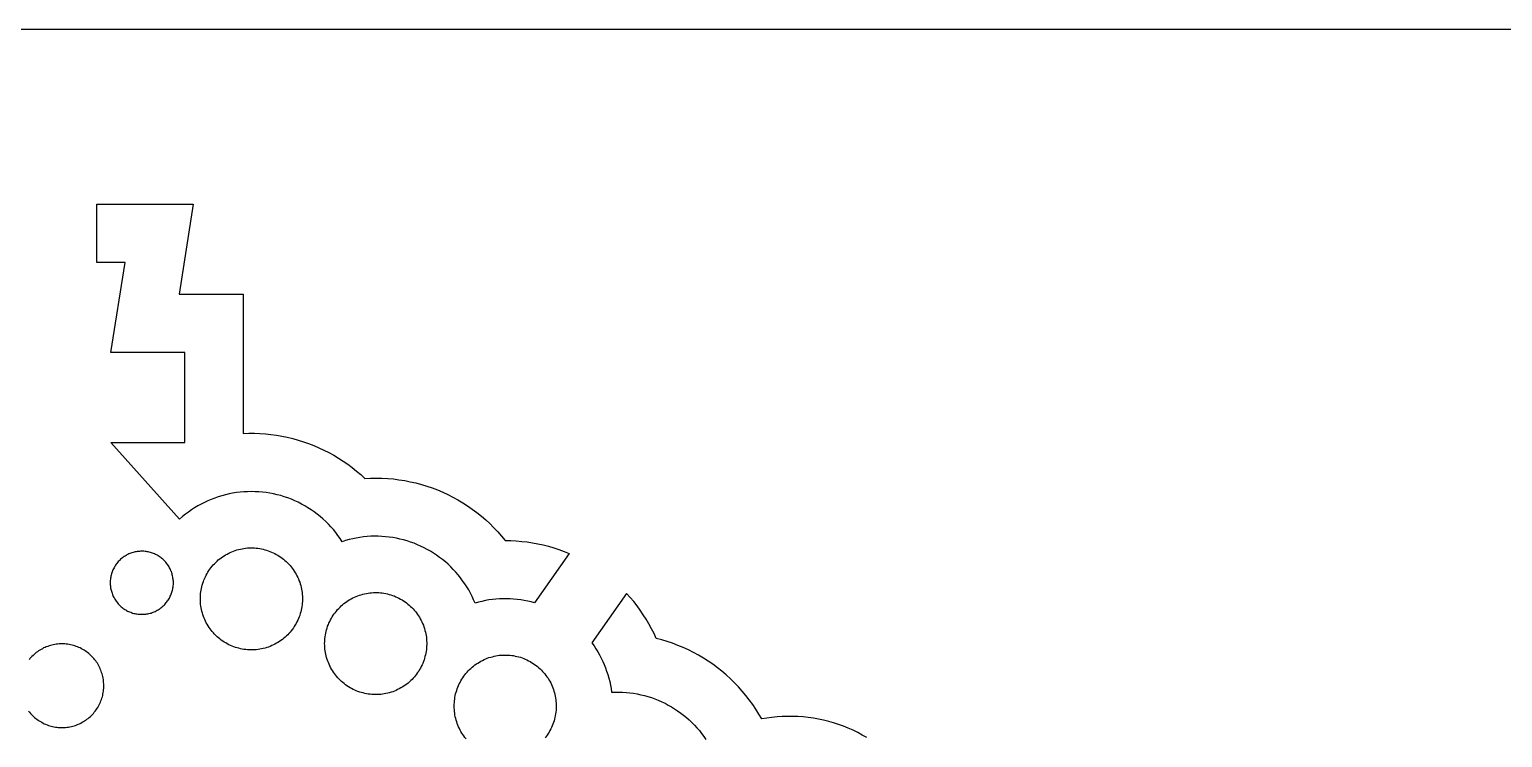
# Model space of a CAD drawing. Header units: millimetres. Extents: x 2193 to 2693, y 298 to 798.
# Drawn here: x 2439.9 to 2566.3, y 737.2 to 797.9 of the extents above; entities that cross this region are included whole.
import ezdxf

# ---------------------------------------------------------------- set-up
doc = ezdxf.new("R2010")
doc.units = ezdxf.units.MM
doc.layers.add('Default_Layer', color=1, linetype='Continuous', true_color=0xff0000)

msp = doc.modelspace()

# ---------------------------------------------------------------- linework, layer by layer
at = {"layer": 'Default_Layer'}
for points in [[(2192.72, 297.91), (2692.72, 297.91), (2692.72, 797.91), (2192.72, 797.91)], [(2459.08, 753.43), (2459.23, 753.42), (2459.39, 753.41), (2459.54, 753.39), (2459.69, 753.37), (2459.84, 753.34), (2459.99, 753.31), (2460.13, 753.27), (2460.28, 753.23), (2460.42, 753.18), (2460.57, 753.13), (2460.71, 753.07), (2460.84, 753.01), (2460.98, 752.94), (2461.11, 752.87), (2461.25, 752.8), (2461.37, 752.72), (2461.5, 752.63), (2461.62, 752.54), (2461.74, 752.45), (2461.86, 752.35), (2461.97, 752.25), (2462.08, 752.14), (2462.19, 752.03), (2462.29, 751.92), (2462.38, 751.8), (2462.48, 751.68), (2462.57, 751.56), (2462.65, 751.43), (2462.73, 751.3), (2462.81, 751.17), (2462.88, 751.04), (2462.95, 750.9), (2463.01, 750.76), (2463.06, 750.62), (2463.12, 750.48), (2463.16, 750.33), (2463.21, 750.19), (2463.24, 750.04), (2463.27, 749.89), (2463.3, 749.74), (2463.32, 749.59), (2463.34, 749.44), (2463.35, 749.29), (2463.35, 749.14), (2463.36, 748.98), (2463.35, 748.83), (2463.34, 748.68), (2463.32, 748.53), (2463.3, 748.38), (2463.28, 748.23), (2463.25, 748.08), (2463.21, 747.93), (2463.17, 747.79), (2463.12, 747.64), (2463.07, 747.5), (2463.01, 747.36), (2462.95, 747.22), (2462.89, 747.08), (2462.82, 746.95), (2462.74, 746.82), (2462.66, 746.69), (2462.58, 746.56), (2462.49, 746.44), (2462.4, 746.32), (2462.3, 746.2), (2462.2, 746.09), (2462.09, 745.98), (2461.98, 745.87), (2461.87, 745.77), (2461.76, 745.67), (2461.64, 745.57), (2461.51, 745.48), (2461.39, 745.4), (2461.26, 745.32), (2461.13, 745.24), (2461, 745.17), (2460.86, 745.1), (2460.72, 745.04), (2460.58, 744.98), (2460.44, 744.92), (2460.3, 744.88), (2460.15, 744.83), (2460, 744.8), (2459.85, 744.76), (2459.7, 744.73), (2459.55, 744.71), (2459.4, 744.69), (2459.25, 744.68), (2459.1, 744.68), (2458.95, 744.67), (2458.8, 744.68), (2458.64, 744.69), (2458.49, 744.7), (2458.34, 744.72), (2458.19, 744.74), (2458.04, 744.77), (2457.9, 744.81), (2457.75, 744.85), (2457.6, 744.89), (2457.46, 744.94), (2457.32, 745), (2457.18, 745.06), (2457.04, 745.12), (2456.91, 745.19), (2456.77, 745.27), (2456.64, 745.35), (2456.52, 745.43), (2456.39, 745.52), (2456.27, 745.61), (2456.15, 745.71), (2456.04, 745.81), (2455.93, 745.91), (2455.82, 746.02), (2455.72, 746.13), (2455.62, 746.24), (2455.52, 746.36), (2455.43, 746.48), (2455.34, 746.61), (2455.26, 746.74), (2455.18, 746.87), (2455.11, 747), (2455.04, 747.13), (2454.98, 747.27), (2454.92, 747.41), (2454.86, 747.55), (2454.81, 747.7), (2454.77, 747.84), (2454.73, 747.99), (2454.7, 748.14), (2454.67, 748.29), (2454.64, 748.44), (2454.62, 748.59), (2454.61, 748.74), (2454.6, 748.89), (2454.6, 749.04), (2454.6, 749.19), (2454.61, 749.35), (2454.62, 749.5), (2454.64, 749.65), (2454.66, 749.8), (2454.69, 749.95), (2454.73, 750.1), (2454.76, 750.24), (2454.81, 750.39), (2454.86, 750.53), (2454.91, 750.67), (2454.97, 750.82), (2455.03, 750.95), (2455.1, 751.09), (2455.18, 751.22), (2455.25, 751.35), (2455.33, 751.48), (2455.42, 751.61), (2455.51, 751.73), (2455.61, 751.85), (2455.71, 751.96), (2455.81, 752.07), (2455.92, 752.18), (2456.03, 752.29), (2456.14, 752.39), (2456.26, 752.48), (2456.38, 752.57), (2456.5, 752.66), (2456.63, 752.75), (2456.76, 752.83), (2456.89, 752.9), (2457.03, 752.97), (2457.16, 753.04), (2457.3, 753.1), (2457.44, 753.15), (2457.59, 753.2), (2457.73, 753.25), (2457.88, 753.29), (2458.03, 753.33), (2458.18, 753.36), (2458.33, 753.38), (2458.48, 753.4), (2458.63, 753.42), (2458.78, 753.43), (2458.93, 753.43)], [(2451.13, 748.21), (2451.2, 748.27), (2451.28, 748.33), (2451.35, 748.39), (2451.42, 748.45), (2451.49, 748.52), (2451.55, 748.58), (2451.61, 748.65), (2451.67, 748.73), (2451.73, 748.8), (2451.79, 748.88), (2451.84, 748.95), (2451.89, 749.03), (2451.94, 749.11), (2451.98, 749.2), (2452.02, 749.28), (2452.06, 749.37), (2452.1, 749.45), (2452.13, 749.54), (2452.16, 749.63), (2452.19, 749.72), (2452.21, 749.81), (2452.23, 749.91), (2452.25, 750), (2452.26, 750.09), (2452.27, 750.18), (2452.28, 750.28), (2452.28, 750.37), (2452.28, 750.47), (2452.28, 750.56), (2452.27, 750.65), (2452.26, 750.75), (2452.25, 750.84), (2452.23, 750.93), (2452.22, 751.03), (2452.19, 751.12), (2452.17, 751.21), (2452.14, 751.3), (2452.11, 751.39), (2452.07, 751.47), (2452.04, 751.56), (2452, 751.64), (2451.95, 751.73), (2451.91, 751.81), (2451.86, 751.89), (2451.81, 751.97), (2451.75, 752.04), (2451.69, 752.12), (2451.63, 752.19), (2451.57, 752.26), (2451.51, 752.33), (2451.44, 752.4), (2451.37, 752.46), (2451.3, 752.52), (2451.23, 752.58), (2451.15, 752.64), (2451.07, 752.69), (2450.99, 752.74), (2450.91, 752.79), (2450.83, 752.83), (2450.75, 752.87), (2450.66, 752.91), (2450.57, 752.95), (2450.49, 752.98), (2450.4, 753.01), (2450.31, 753.04), (2450.22, 753.06), (2450.12, 753.09), (2450.03, 753.1), (2449.94, 753.12), (2449.85, 753.13), (2449.75, 753.14), (2449.66, 753.14), (2449.56, 753.14), (2449.47, 753.14), (2449.38, 753.13), (2449.28, 753.13), (2449.19, 753.11), (2449.1, 753.1), (2449, 753.08), (2448.91, 753.06), (2448.82, 753.04), (2448.73, 753.01), (2448.64, 752.98), (2448.56, 752.94), (2448.47, 752.91), (2448.38, 752.87), (2448.3, 752.82), (2448.22, 752.78), (2448.14, 752.73), (2448.06, 752.68), (2447.98, 752.63), (2447.91, 752.57), (2447.83, 752.51), (2447.76, 752.45), (2447.69, 752.38), (2447.63, 752.32), (2447.56, 752.25), (2447.5, 752.18), (2447.44, 752.1), (2447.38, 752.03), (2447.33, 751.95), (2447.28, 751.87), (2447.23, 751.79), (2447.19, 751.71), (2447.14, 751.63), (2447.1, 751.54), (2447.07, 751.46), (2447.03, 751.37), (2447, 751.28), (2446.97, 751.19), (2446.95, 751.1), (2446.93, 751.01), (2446.91, 750.92), (2446.89, 750.82), (2446.88, 750.73), (2446.87, 750.64), (2446.87, 750.54), (2446.86, 750.45), (2446.87, 750.35), (2446.87, 750.26), (2446.88, 750.17), (2446.89, 750.07), (2446.9, 749.98), (2446.92, 749.89), (2446.94, 749.8), (2446.96, 749.71), (2446.99, 749.62), (2447.02, 749.53), (2447.05, 749.44), (2447.09, 749.35), (2447.13, 749.27), (2447.17, 749.18), (2447.22, 749.1), (2447.26, 749.02), (2447.31, 748.94), (2447.37, 748.86), (2447.42, 748.79), (2447.48, 748.71), (2447.54, 748.64), (2447.61, 748.57), (2447.67, 748.5), (2447.74, 748.44), (2447.81, 748.38), (2447.88, 748.32), (2447.96, 748.26), (2448.03, 748.2), (2448.11, 748.15), (2448.19, 748.1), (2448.27, 748.06), (2448.36, 748.01), (2448.44, 747.97), (2448.53, 747.93), (2448.62, 747.9), (2448.7, 747.87), (2448.79, 747.84), (2448.88, 747.81), (2448.98, 747.79), (2449.07, 747.77), (2449.16, 747.76), (2449.25, 747.74), (2449.35, 747.73), (2449.44, 747.73), (2449.53, 747.73), (2449.63, 747.73), (2449.72, 747.73), (2449.82, 747.74), (2449.91, 747.75), (2450, 747.76), (2450.1, 747.78), (2450.19, 747.8), (2450.28, 747.82), (2450.37, 747.84), (2450.46, 747.87), (2450.55, 747.91), (2450.63, 747.94), (2450.72, 747.98), (2450.8, 748.02), (2450.89, 748.07), (2450.97, 748.11), (2451.05, 748.16)], [(2469.75, 749.59), (2469.9, 749.59), (2470.05, 749.58), (2470.2, 749.56), (2470.35, 749.54), (2470.5, 749.51), (2470.65, 749.48), (2470.8, 749.44), (2470.94, 749.4), (2471.09, 749.35), (2471.23, 749.3), (2471.37, 749.24), (2471.51, 749.18), (2471.64, 749.11), (2471.78, 749.04), (2471.91, 748.96), (2472.04, 748.88), (2472.16, 748.8), (2472.29, 748.71), (2472.41, 748.61), (2472.52, 748.51), (2472.63, 748.41), (2472.74, 748.31), (2472.85, 748.2), (2472.95, 748.08), (2473.05, 747.97), (2473.14, 747.85), (2473.23, 747.72), (2473.32, 747.6), (2473.4, 747.47), (2473.47, 747.34), (2473.54, 747.2), (2473.61, 747.07), (2473.67, 746.93), (2473.73, 746.79), (2473.78, 746.64), (2473.83, 746.5), (2473.87, 746.35), (2473.91, 746.21), (2473.94, 746.06), (2473.96, 745.91), (2473.99, 745.76), (2474, 745.61), (2474.01, 745.45), (2474.02, 745.3), (2474.02, 745.15), (2474.01, 745), (2474, 744.85), (2473.99, 744.7), (2473.97, 744.55), (2473.94, 744.4), (2473.91, 744.25), (2473.87, 744.1), (2473.83, 743.95), (2473.79, 743.81), (2473.73, 743.67), (2473.68, 743.52), (2473.62, 743.38), (2473.55, 743.25), (2473.48, 743.11), (2473.41, 742.98), (2473.33, 742.85), (2473.24, 742.73), (2473.15, 742.6), (2473.06, 742.48), (2472.96, 742.37), (2472.86, 742.25), (2472.76, 742.14), (2472.65, 742.04), (2472.54, 741.93), (2472.42, 741.83), (2472.3, 741.74), (2472.18, 741.65), (2472.05, 741.56), (2471.92, 741.48), (2471.79, 741.41), (2471.66, 741.33), (2471.52, 741.27), (2471.39, 741.2), (2471.25, 741.14), (2471.1, 741.09), (2470.96, 741.04), (2470.81, 741), (2470.67, 740.96), (2470.52, 740.93), (2470.37, 740.9), (2470.22, 740.88), (2470.07, 740.86), (2469.92, 740.85), (2469.76, 740.84), (2469.61, 740.84), (2469.46, 740.84), (2469.31, 740.85), (2469.16, 740.87), (2469.01, 740.89), (2468.86, 740.91), (2468.71, 740.94), (2468.56, 740.98), (2468.41, 741.02), (2468.27, 741.06), (2468.12, 741.11), (2467.98, 741.17), (2467.84, 741.23), (2467.71, 741.29), (2467.57, 741.36), (2467.44, 741.43), (2467.31, 741.51), (2467.18, 741.6), (2467.06, 741.68), (2466.94, 741.78), (2466.82, 741.87), (2466.7, 741.97), (2466.59, 742.08), (2466.49, 742.18), (2466.38, 742.29), (2466.28, 742.41), (2466.19, 742.53), (2466.1, 742.65), (2466.01, 742.77), (2465.93, 742.9), (2465.85, 743.03), (2465.77, 743.16), (2465.71, 743.3), (2465.64, 743.44), (2465.58, 743.58), (2465.53, 743.72), (2465.48, 743.86), (2465.43, 744.01), (2465.39, 744.16), (2465.36, 744.3), (2465.33, 744.45), (2465.31, 744.6), (2465.29, 744.75), (2465.27, 744.9), (2465.27, 745.06), (2465.26, 745.21), (2465.27, 745.36), (2465.27, 745.51), (2465.29, 745.66), (2465.3, 745.81), (2465.33, 745.96), (2465.36, 746.11), (2465.39, 746.26), (2465.43, 746.41), (2465.47, 746.55), (2465.52, 746.7), (2465.58, 746.84), (2465.63, 746.98), (2465.7, 747.12), (2465.77, 747.25), (2465.84, 747.39), (2465.92, 747.52), (2466, 747.65), (2466.09, 747.77), (2466.18, 747.89), (2466.27, 748.01), (2466.37, 748.13), (2466.47, 748.24), (2466.58, 748.35), (2466.69, 748.45), (2466.8, 748.55), (2466.92, 748.65), (2467.04, 748.74), (2467.17, 748.83), (2467.29, 748.91), (2467.42, 748.99), (2467.55, 749.07), (2467.69, 749.14), (2467.83, 749.2), (2467.97, 749.26), (2468.11, 749.32), (2468.25, 749.37), (2468.4, 749.41), (2468.54, 749.46), (2468.69, 749.49), (2468.84, 749.52), (2468.99, 749.55), (2469.14, 749.57), (2469.29, 749.58), (2469.44, 749.59), (2469.59, 749.6)]]:
    msp.add_lwpolyline(points, close=True, dxfattribs=at)
for points in [[(2452.82, 755.9), (2446.93, 762.46), (2453.27, 762.46), (2453.27, 770.19), (2446.93, 770.19), (2448.14, 777.91), (2445.72, 777.91), (2445.72, 782.91), (2453.98, 782.91), (2452.77, 775.19), (2458.27, 775.19), (2458.27, 763.24)], [(2458.27, 763.24), (2458.75, 763.26), (2459.23, 763.26), (2459.7, 763.24), (2460.18, 763.21), (2460.65, 763.16), (2461.12, 763.1), (2461.59, 763.02), (2462.06, 762.92), (2462.52, 762.81), (2462.98, 762.68), (2463.44, 762.54), (2463.89, 762.38), (2464.33, 762.21), (2464.77, 762.02), (2465.2, 761.82), (2465.63, 761.61), (2466.04, 761.38), (2466.45, 761.13), (2466.85, 760.88), (2467.25, 760.6), (2467.63, 760.32), (2468, 760.02), (2468.37, 759.72), (2468.72, 759.39)], [(2468.72, 759.39), (2469.21, 759.42), (2469.69, 759.42), (2470.18, 759.41), (2470.67, 759.39), (2471.16, 759.34), (2471.64, 759.28), (2472.13, 759.21), (2472.61, 759.11), (2473.08, 759), (2473.56, 758.87), (2474.02, 758.73), (2474.49, 758.57), (2474.94, 758.4), (2475.39, 758.21), (2475.84, 758), (2476.27, 757.78), (2476.7, 757.55), (2477.12, 757.3), (2477.53, 757.03), (2477.93, 756.75), (2478.33, 756.46), (2478.71, 756.15), (2479.08, 755.84), (2479.44, 755.51), (2479.79, 755.16), (2480.12, 754.81), (2480.45, 754.44), (2480.76, 754.06)], [(2466.76, 753.96), (2466.59, 754.23), (2466.4, 754.49), (2466.21, 754.75), (2466.01, 755), (2465.8, 755.24), (2465.58, 755.47), (2465.35, 755.7), (2465.12, 755.91), (2464.87, 756.12), (2464.62, 756.32), (2464.37, 756.52), (2464.1, 756.7), (2463.83, 756.87), (2463.56, 757.04), (2463.28, 757.19), (2462.99, 757.34), (2462.7, 757.47), (2462.41, 757.6), (2462.11, 757.71), (2461.8, 757.81), (2461.5, 757.91), (2461.19, 757.99), (2460.88, 758.06), (2460.56, 758.12), (2460.24, 758.17), (2459.93, 758.21), (2459.61, 758.24), (2459.29, 758.25), (2458.97, 758.26), (2458.65, 758.25), (2458.33, 758.24), (2458.01, 758.21), (2457.69, 758.17), (2457.37, 758.12), (2457.06, 758.06), (2456.75, 757.98), (2456.44, 757.9), (2456.13, 757.81), (2455.83, 757.7), (2455.53, 757.59), (2455.23, 757.46), (2454.94, 757.33), (2454.66, 757.18), (2454.38, 757.03), (2454.1, 756.86), (2453.83, 756.69), (2453.57, 756.5), (2453.32, 756.31), (2453.07, 756.11), (2452.82, 755.9)], [(2478.17, 748.69), (2478.04, 748.98), (2477.91, 749.27), (2477.77, 749.55), (2477.62, 749.82), (2477.45, 750.09), (2477.28, 750.35), (2477.1, 750.61), (2476.91, 750.86), (2476.72, 751.11), (2476.51, 751.35), (2476.3, 751.58), (2476.08, 751.8), (2475.85, 752.02), (2475.62, 752.22), (2475.37, 752.42), (2475.12, 752.61), (2474.87, 752.8), (2474.61, 752.97), (2474.34, 753.14), (2474.07, 753.29), (2473.79, 753.44), (2473.5, 753.57), (2473.22, 753.7), (2472.93, 753.82), (2472.63, 753.93), (2472.33, 754.02), (2472.03, 754.11), (2471.72, 754.19), (2471.42, 754.25), (2471.11, 754.31), (2470.8, 754.35), (2470.49, 754.39), (2470.17, 754.41), (2469.86, 754.42), (2469.54, 754.42), (2469.23, 754.42), (2468.92, 754.4), (2468.6, 754.37), (2468.29, 754.33), (2467.98, 754.27), (2467.67, 754.21), (2467.37, 754.14), (2467.06, 754.06), (2466.76, 753.96)], [(2480.76, 754.06), (2481.23, 754.05), (2481.7, 754.03), (2482.17, 753.99), (2482.63, 753.94), (2483.1, 753.87), (2483.56, 753.78), (2484.02, 753.68), (2484.47, 753.57), (2484.93, 753.44), (2485.37, 753.29), (2485.81, 753.13), (2486.25, 752.96)], [(2486.25, 752.96), (2483.28, 748.71)], [(2491.17, 749.52), (2488.2, 745.27)], [(2493.72, 745.66), (2493.53, 746.08), (2493.32, 746.49), (2493.09, 746.9), (2492.85, 747.3), (2492.6, 747.69), (2492.34, 748.08), (2492.07, 748.45), (2491.78, 748.82), (2491.48, 749.17), (2491.17, 749.52)], [(2483.28, 748.71), (2482.99, 748.79), (2482.69, 748.86), (2482.39, 748.92), (2482.09, 748.97), (2481.79, 749), (2481.48, 749.03), (2481.18, 749.05), (2480.88, 749.06), (2480.57, 749.06), (2480.27, 749.05), (2479.96, 749.03), (2479.66, 749), (2479.36, 748.96), (2479.06, 748.9), (2478.76, 748.84), (2478.46, 748.77), (2478.17, 748.69)], [(2439.86, 739.43), (2439.94, 739.33), (2440.02, 739.23), (2440.1, 739.14), (2440.19, 739.05), (2440.28, 738.97), (2440.37, 738.88), (2440.47, 738.8), (2440.57, 738.73), (2440.67, 738.65), (2440.77, 738.58), (2440.88, 738.52), (2440.99, 738.46), (2441.1, 738.4), (2441.21, 738.34), (2441.32, 738.29), (2441.44, 738.25), (2441.56, 738.2), (2441.68, 738.17), (2441.8, 738.13), (2441.92, 738.1), (2442.04, 738.08), (2442.16, 738.05), (2442.29, 738.04), (2442.41, 738.02), (2442.53, 738.02), (2442.66, 738.01), (2442.78, 738.01), (2442.91, 738.02), (2443.03, 738.02), (2443.16, 738.04), (2443.28, 738.05), (2443.4, 738.08), (2443.53, 738.1), (2443.65, 738.13), (2443.77, 738.17), (2443.88, 738.2), (2444, 738.25), (2444.12, 738.29), (2444.23, 738.34), (2444.34, 738.4), (2444.45, 738.46), (2444.56, 738.52), (2444.67, 738.58), (2444.77, 738.65), (2444.87, 738.73), (2444.97, 738.8), (2445.07, 738.88), (2445.16, 738.97), (2445.25, 739.05), (2445.34, 739.14), (2445.42, 739.23), (2445.5, 739.33), (2445.58, 739.43), (2445.65, 739.53), (2445.72, 739.63), (2445.79, 739.74), (2445.85, 739.84), (2445.91, 739.95), (2445.97, 740.07), (2446.02, 740.18), (2446.07, 740.29), (2446.11, 740.41), (2446.15, 740.53), (2446.19, 740.65), (2446.22, 740.77), (2446.24, 740.89), (2446.27, 741.01), (2446.28, 741.14), (2446.3, 741.26), (2446.31, 741.39), (2446.31, 741.51), (2446.31, 741.64), (2446.31, 741.76), (2446.3, 741.88), (2446.29, 742.01), (2446.28, 742.13), (2446.26, 742.26), (2446.23, 742.38), (2446.2, 742.5), (2446.17, 742.62), (2446.13, 742.74), (2446.09, 742.86), (2446.04, 742.97), (2445.99, 743.09), (2445.94, 743.2), (2445.88, 743.31), (2445.82, 743.42), (2445.76, 743.53), (2445.69, 743.63), (2445.62, 743.73), (2445.54, 743.83), (2445.46, 743.93), (2445.38, 744.02), (2445.3, 744.11), (2445.21, 744.2), (2445.11, 744.28), (2445.02, 744.37), (2444.92, 744.44), (2444.82, 744.52), (2444.72, 744.59), (2444.62, 744.66), (2444.51, 744.72), (2444.4, 744.78), (2444.29, 744.84), (2444.18, 744.89), (2444.06, 744.94), (2443.94, 744.98), (2443.83, 745.02), (2443.71, 745.06), (2443.59, 745.09), (2443.46, 745.12), (2443.34, 745.14), (2443.22, 745.16), (2443.09, 745.18), (2442.97, 745.19), (2442.85, 745.2), (2442.72, 745.2), (2442.6, 745.2), (2442.47, 745.19), (2442.35, 745.18), (2442.22, 745.16), (2442.1, 745.14), (2441.98, 745.12), (2441.86, 745.09), (2441.74, 745.06), (2441.62, 745.02), (2441.5, 744.98), (2441.38, 744.94), (2441.27, 744.89), (2441.15, 744.84), (2441.04, 744.78), (2440.93, 744.72), (2440.83, 744.66), (2440.72, 744.59), (2440.62, 744.52), (2440.52, 744.44), (2440.42, 744.37), (2440.33, 744.28), (2440.24, 744.2), (2440.15, 744.11), (2440.06, 744.02), (2439.98, 743.93), (2439.9, 743.83)], [(2488.2, 745.27), (2488.38, 745.02), (2488.54, 744.77), (2488.7, 744.5), (2488.85, 744.24), (2488.99, 743.97), (2489.12, 743.69), (2489.25, 743.41), (2489.36, 743.13), (2489.46, 742.84), (2489.56, 742.55), (2489.64, 742.25), (2489.72, 741.96), (2489.78, 741.66), (2489.84, 741.36), (2489.88, 741.05)], [(2502.76, 738.75), (2502.52, 739.17), (2502.26, 739.58), (2501.99, 739.99), (2501.7, 740.38), (2501.4, 740.77), (2501.09, 741.14), (2500.77, 741.51), (2500.43, 741.86), (2500.08, 742.2), (2499.72, 742.53), (2499.35, 742.84), (2498.97, 743.15), (2498.57, 743.44), (2498.17, 743.71), (2497.76, 743.97), (2497.34, 744.22), (2496.91, 744.45), (2496.47, 744.67), (2496.03, 744.88), (2495.58, 745.06), (2495.12, 745.24), (2494.66, 745.39), (2494.19, 745.53), (2493.72, 745.66)], [(2477.4, 737.05), (2477.3, 737.17), (2477.21, 737.29), (2477.12, 737.41), (2477.04, 737.54), (2476.96, 737.67), (2476.89, 737.8), (2476.82, 737.94), (2476.75, 738.08), (2476.69, 738.22), (2476.64, 738.36), (2476.59, 738.5), (2476.55, 738.65), (2476.51, 738.79), (2476.47, 738.94), (2476.44, 739.09), (2476.42, 739.24), (2476.4, 739.39), (2476.39, 739.54), (2476.38, 739.69), (2476.38, 739.85), (2476.38, 740), (2476.39, 740.15), (2476.4, 740.3), (2476.42, 740.45), (2476.44, 740.6), (2476.47, 740.75), (2476.5, 740.9), (2476.54, 741.05), (2476.59, 741.19), (2476.63, 741.34), (2476.69, 741.48), (2476.75, 741.62), (2476.81, 741.76), (2476.88, 741.89), (2476.95, 742.03), (2477.03, 742.16), (2477.11, 742.28), (2477.2, 742.41), (2477.29, 742.53), (2477.38, 742.65), (2477.48, 742.77), (2477.59, 742.88), (2477.69, 742.99), (2477.8, 743.09), (2477.92, 743.19), (2478.03, 743.29), (2478.16, 743.38), (2478.28, 743.47), (2478.41, 743.55), (2478.54, 743.63), (2478.67, 743.7), (2478.8, 743.77), (2478.94, 743.84), (2479.08, 743.9), (2479.22, 743.96), (2479.36, 744.01), (2479.51, 744.05), (2479.66, 744.09), (2479.8, 744.13), (2479.95, 744.16), (2480.1, 744.19), (2480.25, 744.21), (2480.4, 744.22), (2480.56, 744.23), (2480.71, 744.23), (2480.86, 744.23), (2481.01, 744.23), (2481.16, 744.21), (2481.31, 744.2), (2481.46, 744.18), (2481.61, 744.15), (2481.76, 744.12), (2481.91, 744.08), (2482.06, 744.04), (2482.2, 743.99), (2482.34, 743.94), (2482.48, 743.88), (2482.62, 743.82), (2482.76, 743.75), (2482.89, 743.68), (2483.02, 743.6), (2483.15, 743.52), (2483.28, 743.43), (2483.4, 743.34), (2483.52, 743.25), (2483.64, 743.15), (2483.75, 743.05), (2483.86, 742.94), (2483.96, 742.83), (2484.06, 742.72), (2484.16, 742.61), (2484.25, 742.49), (2484.34, 742.36), (2484.43, 742.24), (2484.51, 742.11), (2484.58, 741.98), (2484.66, 741.84), (2484.72, 741.7), (2484.78, 741.57), (2484.84, 741.42), (2484.89, 741.28), (2484.94, 741.14), (2484.98, 740.99), (2485.02, 740.84), (2485.05, 740.7), (2485.08, 740.55), (2485.1, 740.4), (2485.11, 740.24), (2485.13, 740.09), (2485.13, 739.94), (2485.13, 739.79), (2485.13, 739.64), (2485.12, 739.49), (2485.1, 739.33), (2485.08, 739.18), (2485.05, 739.03), (2485.02, 738.89), (2484.99, 738.74), (2484.95, 738.59), (2484.9, 738.45), (2484.85, 738.3), (2484.79, 738.16), (2484.73, 738.02), (2484.66, 737.89), (2484.59, 737.75), (2484.52, 737.62), (2484.44, 737.49), (2484.35, 737.36), (2484.27, 737.24), (2484.17, 737.12)], [(2489.88, 741.05), (2490.2, 741.06), (2490.51, 741.06), (2490.83, 741.05), (2491.15, 741.03), (2491.46, 741), (2491.77, 740.95), (2492.08, 740.9), (2492.39, 740.83), (2492.7, 740.76), (2493, 740.67), (2493.3, 740.58), (2493.6, 740.47), (2493.89, 740.35), (2494.18, 740.22), (2494.47, 740.09), (2494.75, 739.94), (2495.02, 739.79), (2495.29, 739.62), (2495.55, 739.45), (2495.81, 739.26), (2496.06, 739.07), (2496.31, 738.87), (2496.54, 738.66), (2496.77, 738.44), (2497, 738.22), (2497.21, 737.99), (2497.42, 737.75), (2497.61, 737.5), (2497.8, 737.25), (2497.98, 736.99)], [(2511.78, 737.15), (2511.39, 737.37), (2511, 737.58), (2510.6, 737.78), (2510.19, 737.96), (2509.78, 738.12), (2509.36, 738.28), (2508.93, 738.41), (2508.51, 738.54), (2508.07, 738.64), (2507.64, 738.74), (2507.2, 738.81), (2506.76, 738.88), (2506.31, 738.92), (2505.87, 738.96), (2505.42, 738.97), (2504.98, 738.97), (2504.53, 738.96), (2504.09, 738.93), (2503.64, 738.88), (2503.2, 738.82), (2502.76, 738.75)]]:
    msp.add_lwpolyline(points, dxfattribs=at)

doc.saveas('drawing.dxf')
